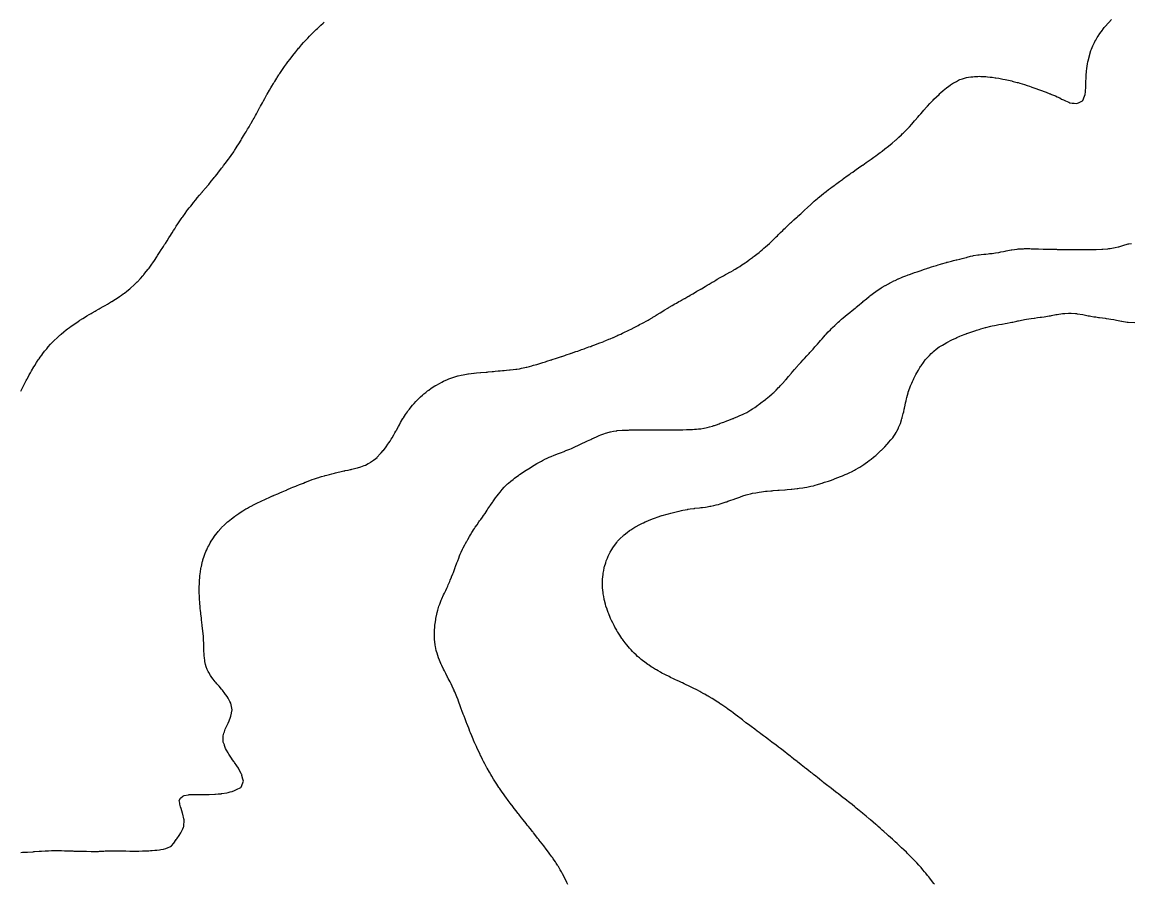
# Model space of a CAD drawing. Extents: x -717077 to -715000, y -984627 to -984000.
# Drawn here: x -715565.3 to -715394.2, y -984288.4 to -984155.4 of the extents above; entities that cross this region are included whole.
import ezdxf

# ---------------------------------------------------------------- set-up
doc = ezdxf.new("R2010")
doc.units = 0
doc.layers.add('buffer_B1_0_1_clip', color=7, linetype='Continuous')

msp = doc.modelspace()

# ---------------------------------------------------------------- linework, layer by layer
at = {"layer": 'buffer_B1_0_1_clip'}
for points in [[(-715565.49, -984212.32), (-715565.22, -984211.78), (-715565.09, -984211.5), (-715564.88, -984211.11), (-715564.66, -984210.66), (-715564.58, -984210.5), (-715564.55, -984210.45), (-715564.49, -984210.35), (-715564.19, -984209.81), (-715564.03, -984209.5), (-715563.83, -984209.17), (-715563.49, -984208.58), (-715563.46, -984208.53), (-715563.45, -984208.5), (-715563.36, -984208.36), (-715563.07, -984207.92), (-715562.8, -984207.5), (-715562.67, -984207.32), (-715562.49, -984207.06), (-715562.26, -984206.74), (-715562.08, -984206.5), (-715561.82, -984206.17), (-715561.49, -984205.76), (-715561.38, -984205.62), (-715561.27, -984205.5), (-715560.9, -984205.09), (-715560.49, -984204.65), (-715560.42, -984204.57), (-715560.35, -984204.5), (-715559.91, -984204.09), (-715559.49, -984203.7), (-715559.39, -984203.61), (-715559.26, -984203.5), (-715558.84, -984203.16), (-715558.49, -984202.87), (-715558.28, -984202.71), (-715557.99, -984202.5), (-715557.71, -984202.29), (-715557.49, -984202.13), (-715557.12, -984201.88), (-715556.56, -984201.5), (-715556.52, -984201.47), (-715556.49, -984201.45), (-715556.37, -984201.38), (-715555.9, -984201.09), (-715555.49, -984200.82), (-715555.29, -984200.71), (-715554.94, -984200.5), (-715554.66, -984200.33), (-715554.49, -984200.23), (-715554.03, -984199.97), (-715553.85, -984199.86), (-715553.49, -984199.64), (-715553.4, -984199.59), (-715553.24, -984199.5), (-715552.76, -984199.23), (-715552.49, -984199.07), (-715552.13, -984198.87), (-715551.52, -984198.5), (-715551.5, -984198.49), (-715551.49, -984198.48), (-715551.45, -984198.46), (-715550.88, -984198.12), (-715550.49, -984197.86), (-715550.27, -984197.72), (-715549.95, -984197.5), (-715549.68, -984197.32), (-715549.49, -984197.17), (-715549.11, -984196.88), (-715548.65, -984196.5), (-715548.57, -984196.43), (-715548.49, -984196.36), (-715548.04, -984195.95), (-715547.57, -984195.5), (-715547.53, -984195.46), (-715547.49, -984195.43), (-715547.04, -984194.95), (-715546.64, -984194.5), (-715546.57, -984194.42), (-715546.49, -984194.33), (-715546.12, -984193.87), (-715545.84, -984193.5), (-715545.69, -984193.31), (-715545.49, -984193.04), (-715545.27, -984192.73), (-715545.12, -984192.5), (-715544.86, -984192.13), (-715544.49, -984191.57), (-715544.47, -984191.53), (-715544.45, -984191.5), (-715544.37, -984191.38), (-715544.07, -984190.92), (-715543.81, -984190.5), (-715543.69, -984190.31), (-715543.49, -984190), (-715543.3, -984189.7), (-715543.17, -984189.5), (-715542.91, -984189.09), (-715542.63, -984188.63), (-715542.54, -984188.5), (-715542.52, -984188.47), (-715542.49, -984188.42), (-715542.13, -984187.86), (-715541.9, -984187.5), (-715541.74, -984187.25), (-715541.49, -984186.86), (-715541.26, -984186.5), (-715540.95, -984186.05), (-715540.73, -984185.74), (-715540.57, -984185.5), (-715540.54, -984185.46), (-715540.49, -984185.39), (-715540.12, -984184.88), (-715539.84, -984184.5), (-715539.69, -984184.3), (-715539.49, -984184.04), (-715539.25, -984183.74), (-715539.06, -984183.5), (-715538.81, -984183.18), (-715538.49, -984182.78), (-715538.36, -984182.63), (-715538.26, -984182.5), (-715537.91, -984182.08), (-715537.49, -984181.58), (-715537.46, -984181.54), (-715537.43, -984181.5), (-715536.99, -984181), (-715536.99, -984180.99), (-715536.57, -984180.5), (-715536.54, -984180.46), (-715536.49, -984180.4), (-715536.09, -984179.91), (-715535.76, -984179.5), (-715535.64, -984179.35), (-715535.49, -984179.16), (-715535.2, -984178.8), (-715534.96, -984178.5), (-715534.76, -984178.24), (-715534.49, -984177.88), (-715534.33, -984177.67), (-715534.2, -984177.5), (-715533.89, -984177.11), (-715533.49, -984176.57), (-715533.46, -984176.53), (-715533.44, -984176.5), (-715533.29, -984176.29), (-715533.04, -984175.96), (-715532.63, -984175.36), (-715532.49, -984175.15), (-715532.23, -984174.76), (-715532.07, -984174.5), (-715531.85, -984174.15), (-715531.49, -984173.56), (-715531.47, -984173.52), (-715531.46, -984173.5), (-715531.4, -984173.41), (-715531.09, -984172.91), (-715530.85, -984172.5), (-715530.71, -984172.28), (-715530.49, -984171.9), (-715530.35, -984171.65), (-715530.26, -984171.5), (-715529.98, -984171.02), (-715529.93, -984170.94), (-715529.68, -984170.5), (-715529.62, -984170.38), (-715529.49, -984170.16), (-715529.26, -984169.74), (-715529.13, -984169.5), (-715528.9, -984169.09), (-715528.68, -984168.69), (-715528.58, -984168.5), (-715528.55, -984168.44), (-715528.49, -984168.34), (-715528.19, -984167.8), (-715528.03, -984167.5), (-715527.84, -984167.16), (-715527.49, -984166.52), (-715527.49, -984166.51), (-715527.49, -984166.5), (-715527.47, -984166.48), (-715527.12, -984165.88), (-715526.9, -984165.5), (-715526.75, -984165.25), (-715526.49, -984164.83), (-715526.37, -984164.63), (-715526.29, -984164.5), (-715525.98, -984164.02), (-715525.91, -984163.92), (-715525.64, -984163.5), (-715525.59, -984163.41), (-715525.49, -984163.27), (-715525.18, -984162.81), (-715524.98, -984162.5), (-715524.78, -984162.22), (-715524.49, -984161.81), (-715524.36, -984161.63), (-715524.26, -984161.5), (-715523.93, -984161.07), (-715523.51, -984160.51), (-715523.5, -984160.5), (-715523.5, -984160.5), (-715523.49, -984160.5), (-715523.05, -984159.94), (-715522.7, -984159.5), (-715522.6, -984159.39), (-715522.49, -984159.26), (-715522.14, -984158.86), (-715521.83, -984158.5), (-715521.67, -984158.33), (-715521.49, -984158.13), (-715521.19, -984157.81), (-715520.9, -984157.5), (-715520.7, -984157.3), (-715520.49, -984157.1), (-715520.19, -984156.8), (-715519.88, -984156.5), (-715519.68, -984156.31), (-715519.49, -984156.13), (-715519.17, -984155.83), (-715518.81, -984155.5), (-715518.64, -984155.35)], [(-715565.48, -984283.51), (-715565.23, -984283.5), (-715564.53, -984283.47), (-715564.49, -984283.47), (-715564.46, -984283.46), (-715563.59, -984283.41), (-715563.49, -984283.4), (-715563.39, -984283.39), (-715562.66, -984283.33), (-715562.49, -984283.32), (-715562.31, -984283.31), (-715561.72, -984283.27), (-715561.49, -984283.26), (-715561.25, -984283.26), (-715560.75, -984283.24), (-715560.49, -984283.24), (-715560.23, -984283.24), (-715559.76, -984283.24), (-715559.49, -984283.24), (-715559.24, -984283.25), (-715558.74, -984283.26), (-715558.49, -984283.27), (-715558.27, -984283.28), (-715557.7, -984283.29), (-715557.49, -984283.3), (-715557.3, -984283.31), (-715556.67, -984283.32), (-715556.49, -984283.33), (-715556.33, -984283.33), (-715555.65, -984283.34), (-715555.34, -984283.35), (-715554.64, -984283.36), (-715554.49, -984283.36), (-715554.36, -984283.37), (-715553.63, -984283.37), (-715553.49, -984283.37), (-715553.35, -984283.35), (-715552.69, -984283.31), (-715552.49, -984283.29), (-715552.28, -984283.28), (-715551.73, -984283.26), (-715551.49, -984283.26), (-715551.25, -984283.26), (-715550.74, -984283.26), (-715550.49, -984283.26), (-715550.26, -984283.27), (-715549.71, -984283.28), (-715549.49, -984283.29), (-715549.29, -984283.29), (-715548.68, -984283.32), (-715548.49, -984283.32), (-715548.31, -984283.32), (-715547.68, -984283.32), (-715547.49, -984283.31), (-715547.3, -984283.31), (-715546.69, -984283.3), (-715546.49, -984283.3), (-715546.27, -984283.28), (-715545.73, -984283.26), (-715545.49, -984283.24), (-715545.22, -984283.22), (-715544.79, -984283.2), (-715544.49, -984283.18), (-715544.11, -984283.12), (-715543.9, -984283.09), (-715543.49, -984283.03), (-715543.09, -984282.9), (-715542.75, -984282.75), (-715542.49, -984282.66), (-715542.39, -984282.61), (-715542.25, -984282.5), (-715541.89, -984282.1), (-715541.49, -984281.55), (-715541.47, -984281.52), (-715541.46, -984281.5), (-715541.4, -984281.4), (-715541.07, -984280.92), (-715540.8, -984280.5), (-715540.69, -984280.3), (-715540.49, -984279.86), (-715540.38, -984279.61), (-715540.34, -984279.5), (-715540.33, -984279.34), (-715540.28, -984278.71), (-715540.28, -984278.5), (-715540.32, -984278.33), (-715540.49, -984277.6), (-715540.51, -984277.52), (-715540.52, -984277.5), (-715540.53, -984277.47), (-715540.75, -984276.76), (-715540.85, -984276.5), (-715540.93, -984276.07), (-715540.94, -984275.94), (-715541.05, -984275.5), (-715540.85, -984275.14), (-715540.49, -984274.84), (-715540.27, -984274.72), (-715539.63, -984274.63), (-715539.49, -984274.59), (-715539.42, -984274.58), (-715538.57, -984274.57), (-715538.49, -984274.56), (-715538.44, -984274.56), (-715537.58, -984274.58), (-715537.49, -984274.58), (-715537.42, -984274.58), (-715536.57, -984274.58), (-715536.49, -984274.58), (-715536.42, -984274.58), (-715535.53, -984274.54), (-715535.49, -984274.54), (-715535.46, -984274.54), (-715535.05, -984274.5), (-715534.54, -984274.46), (-715534.49, -984274.45), (-715534.44, -984274.44), (-715533.67, -984274.32), (-715533.49, -984274.28), (-715533.18, -984274.19), (-715532.89, -984274.11), (-715532.49, -984273.97), (-715532.17, -984273.83), (-715531.52, -984273.5), (-715531.51, -984273.49), (-715531.49, -984273.47), (-715531.22, -984272.78), (-715531.12, -984272.5), (-715531.2, -984272.21), (-715531.35, -984271.64), (-715531.39, -984271.5), (-715531.43, -984271.43), (-715531.49, -984271.32), (-715531.77, -984270.78), (-715531.91, -984270.5), (-715532.15, -984270.15), (-715532.49, -984269.65), (-715532.55, -984269.56), (-715532.59, -984269.5), (-715532.79, -984269.21), (-715532.95, -984268.96), (-715533.28, -984268.5), (-715533.36, -984268.36), (-715533.49, -984268.14), (-715533.72, -984267.73), (-715533.87, -984267.5), (-715534.03, -984267.03), (-715534.07, -984266.92), (-715534.23, -984266.5), (-715534.23, -984266.24), (-715534.24, -984265.75), (-715534.25, -984265.5), (-715534.13, -984265.13), (-715534.06, -984264.93), (-715533.93, -984264.5), (-715533.79, -984264.21), (-715533.49, -984263.57), (-715533.47, -984263.52), (-715533.46, -984263.5), (-715533.44, -984263.45), (-715533.18, -984262.82), (-715533.06, -984262.5), (-715532.97, -984262.02), (-715532.96, -984261.97), (-715532.88, -984261.5), (-715532.98, -984261.02), (-715532.98, -984260.99), (-715533.09, -984260.5), (-715533.22, -984260.22), (-715533.49, -984259.7), (-715533.56, -984259.57), (-715533.6, -984259.5), (-715533.88, -984259.12), (-715533.98, -984258.98), (-715534.34, -984258.5), (-715534.41, -984258.42), (-715534.49, -984258.32), (-715534.87, -984257.88), (-715535.22, -984257.5), (-715535.34, -984257.35), (-715535.49, -984257.17), (-715535.79, -984256.8), (-715536.03, -984256.5), (-715536.21, -984256.21), (-715536.49, -984255.74), (-715536.58, -984255.59), (-715536.63, -984255.5), (-715536.7, -984255.29), (-715536.86, -984254.86), (-715536.98, -984254.5), (-715537.06, -984254.06), (-715537.08, -984253.91), (-715537.15, -984253.5), (-715537.18, -984253.18), (-715537.2, -984252.8), (-715537.22, -984252.5), (-715537.23, -984252.23), (-715537.24, -984251.76), (-715537.25, -984251.5), (-715537.26, -984251.26), (-715537.28, -984250.72), (-715537.29, -984250.5), (-715537.31, -984250.31), (-715537.36, -984249.63), (-715537.37, -984249.5), (-715537.39, -984249.39), (-715537.48, -984248.51), (-715537.48, -984248.5), (-715537.49, -984248.49), (-715537.49, -984248.43), (-715537.6, -984247.6), (-715537.61, -984247.5), (-715537.62, -984247.37), (-715537.7, -984246.71), (-715537.72, -984246.5), (-715537.75, -984246.25), (-715537.8, -984245.8), (-715537.82, -984245.5), (-715537.85, -984245.15), (-715537.87, -984244.88), (-715537.9, -984244.5), (-715537.92, -984244.08), (-715537.93, -984243.93), (-715537.94, -984243.5), (-715537.94, -984243.05), (-715537.94, -984242.95), (-715537.94, -984242.5), (-715537.93, -984242.07), (-715537.92, -984241.93), (-715537.91, -984241.5), (-715537.87, -984241.13), (-715537.84, -984240.85), (-715537.81, -984240.5), (-715537.76, -984240.23), (-715537.68, -984239.69), (-715537.65, -984239.5), (-715537.62, -984239.37), (-715537.49, -984238.82), (-715537.43, -984238.56), (-715537.41, -984238.5), (-715537.38, -984238.38), (-715537.19, -984237.81), (-715537.08, -984237.5), (-715536.91, -984237.09), (-715536.79, -984236.79), (-715536.66, -984236.5), (-715536.61, -984236.39), (-715536.49, -984236.17), (-715536.25, -984235.75), (-715536.11, -984235.5), (-715535.87, -984235.13), (-715535.49, -984234.57), (-715535.46, -984234.53), (-715535.44, -984234.5), (-715535.15, -984234.16), (-715535.01, -984233.99), (-715534.6, -984233.5), (-715534.55, -984233.45), (-715534.49, -984233.39), (-715534.04, -984232.96), (-715533.56, -984232.5), (-715533.53, -984232.47), (-715533.49, -984232.44), (-715533.21, -984232.22), (-715532.97, -984232.03), (-715532.49, -984231.65), (-715532.4, -984231.59), (-715532.28, -984231.5), (-715531.81, -984231.19), (-715531.49, -984230.97), (-715531.2, -984230.79), (-715530.73, -984230.5), (-715530.58, -984230.41), (-715530.49, -984230.36), (-715530.2, -984230.2), (-715529.93, -984230.06), (-715529.49, -984229.83), (-715529.27, -984229.72), (-715528.83, -984229.5), (-715528.6, -984229.39), (-715528.49, -984229.34), (-715528.2, -984229.21), (-715527.91, -984229.08), (-715527.49, -984228.89), (-715527.23, -984228.77), (-715526.64, -984228.5), (-715526.54, -984228.46), (-715526.49, -984228.43), (-715526.38, -984228.39), (-715525.83, -984228.16), (-715525.49, -984228.01), (-715525.13, -984227.86), (-715524.63, -984227.64), (-715524.49, -984227.58), (-715524.44, -984227.56), (-715524.31, -984227.5), (-715523.73, -984227.26), (-715523.49, -984227.16), (-715523.02, -984226.97), (-715522.92, -984226.93), (-715522.49, -984226.75), (-715522.32, -984226.68), (-715521.87, -984226.5), (-715521.6, -984226.39), (-715521.49, -984226.35), (-715521.26, -984226.26), (-715520.87, -984226.12), (-715520.49, -984225.98), (-715520.13, -984225.86), (-715519.7, -984225.7), (-715519.49, -984225.63), (-715519.39, -984225.61), (-715519.05, -984225.5), (-715518.62, -984225.37), (-715518.49, -984225.33), (-715518.26, -984225.27), (-715517.83, -984225.16), (-715517.49, -984225.06), (-715517.04, -984224.96), (-715516.92, -984224.92), (-715516.49, -984224.82), (-715516.23, -984224.77), (-715515.63, -984224.64), (-715515.49, -984224.61), (-715515.4, -984224.59), (-715514.95, -984224.5), (-715514.57, -984224.42), (-715514.49, -984224.4), (-715514.36, -984224.37), (-715513.76, -984224.23), (-715513.49, -984224.16), (-715513, -984224), (-715512.99, -984223.99), (-715512.49, -984223.82), (-715512.28, -984223.72), (-715511.87, -984223.5), (-715511.62, -984223.38), (-715511.49, -984223.3), (-715511.03, -984222.97), (-715510.68, -984222.69), (-715510.49, -984222.54), (-715510.48, -984222.52), (-715510.46, -984222.5), (-715509.99, -984222.01), (-715509.84, -984221.85), (-715509.53, -984221.5), (-715509.51, -984221.48), (-715509.49, -984221.46), (-715509.09, -984220.9), (-715508.81, -984220.5), (-715508.68, -984220.32), (-715508.49, -984220.05), (-715508.29, -984219.71), (-715508.17, -984219.5), (-715507.92, -984219.07), (-715507.74, -984218.74), (-715507.6, -984218.5), (-715507.56, -984218.44), (-715507.49, -984218.33), (-715507.2, -984217.79), (-715507.05, -984217.5), (-715506.85, -984217.15), (-715506.49, -984216.55), (-715506.48, -984216.52), (-715506.47, -984216.5), (-715506.42, -984216.42), (-715506.08, -984215.91), (-715505.81, -984215.5), (-715505.68, -984215.32), (-715505.49, -984215.09), (-715505.24, -984214.75), (-715505.04, -984214.5), (-715504.78, -984214.21), (-715504.49, -984213.9), (-715504.3, -984213.69), (-715504.11, -984213.5), (-715503.79, -984213.2), (-715503.49, -984212.94), (-715503.26, -984212.74), (-715502.97, -984212.5), (-715502.7, -984212.29), (-715502.49, -984212.14), (-715502.12, -984211.88), (-715501.55, -984211.5), (-715501.52, -984211.48), (-715501.49, -984211.47), (-715501.42, -984211.42), (-715500.87, -984211.12), (-715500.49, -984210.91), (-715500.21, -984210.78), (-715499.61, -984210.5), (-715499.53, -984210.47), (-715499.49, -984210.45), (-715499.42, -984210.43), (-715498.79, -984210.21), (-715498.49, -984210.1), (-715498.02, -984209.97), (-715497.95, -984209.96), (-715497.49, -984209.83), (-715497.21, -984209.78), (-715496.68, -984209.68), (-715496.49, -984209.65), (-715496.36, -984209.63), (-715495.53, -984209.54), (-715495.49, -984209.53), (-715495.47, -984209.53), (-715495.11, -984209.5), (-715494.54, -984209.45), (-715494.49, -984209.45), (-715494.44, -984209.45), (-715493.62, -984209.38), (-715493.49, -984209.37), (-715493.35, -984209.36), (-715492.7, -984209.29), (-715492.49, -984209.27), (-715492.25, -984209.25), (-715491.79, -984209.2), (-715491.49, -984209.17), (-715491.14, -984209.14), (-715490.88, -984209.12), (-715490.49, -984209.09), (-715490.04, -984209.04), (-715489.96, -984209.04), (-715489.49, -984208.99), (-715489.06, -984208.93), (-715488.9, -984208.91), (-715488.49, -984208.85), (-715488.21, -984208.79), (-715487.67, -984208.68), (-715487.49, -984208.64), (-715487.38, -984208.61), (-715486.95, -984208.5), (-715486.59, -984208.4), (-715486.49, -984208.38), (-715486.33, -984208.33), (-715485.81, -984208.18), (-715485.49, -984208.09), (-715485.04, -984207.95), (-715484.9, -984207.91), (-715484.49, -984207.78), (-715484.28, -984207.71), (-715483.62, -984207.5), (-715483.52, -984207.47), (-715483.49, -984207.46), (-715483.44, -984207.44), (-715482.77, -984207.23), (-715482.49, -984207.14), (-715482.02, -984206.98), (-715481.95, -984206.96), (-715481.49, -984206.81), (-715481.27, -984206.73), (-715480.6, -984206.5), (-715480.52, -984206.47), (-715480.49, -984206.46), (-715480.44, -984206.44), (-715479.78, -984206.21), (-715479.49, -984206.12), (-715479.04, -984205.96), (-715478.9, -984205.91), (-715478.49, -984205.76), (-715478.3, -984205.69), (-715477.77, -984205.5), (-715477.57, -984205.43), (-715477.49, -984205.4), (-715477.33, -984205.34), (-715476.84, -984205.16), (-715476.49, -984205.03), (-715476.11, -984204.88), (-715475.72, -984204.73), (-715475.49, -984204.64), (-715475.4, -984204.6), (-715475.15, -984204.5), (-715474.69, -984204.31), (-715474.49, -984204.22), (-715474.01, -984204.02), (-715473.99, -984204.01), (-715473.49, -984203.79), (-715473.29, -984203.7), (-715472.85, -984203.5), (-715472.61, -984203.39), (-715472.49, -984203.33), (-715472.16, -984203.17), (-715471.94, -984203.06), (-715471.49, -984202.84), (-715471.27, -984202.73), (-715470.81, -984202.5), (-715470.6, -984202.39), (-715470.49, -984202.34), (-715470.15, -984202.16), (-715469.94, -984202.05), (-715469.49, -984201.81), (-715469.29, -984201.71), (-715468.92, -984201.5), (-715468.65, -984201.35), (-715468.49, -984201.26), (-715468.01, -984200.98), (-715467.91, -984200.92), (-715467.49, -984200.67), (-715467.39, -984200.6), (-715467.22, -984200.5), (-715466.77, -984200.22), (-715466.49, -984200.05), (-715466.15, -984199.84), (-715465.58, -984199.5), (-715465.53, -984199.47), (-715465.49, -984199.45), (-715465.36, -984199.37), (-715464.9, -984199.1), (-715464.49, -984198.86), (-715464.27, -984198.73), (-715463.87, -984198.5), (-715463.63, -984198.36), (-715463.49, -984198.28), (-715463, -984198), (-715462.98, -984197.99), (-715462.49, -984197.71), (-715462.36, -984197.63), (-715462.13, -984197.5), (-715461.73, -984197.27), (-715461.49, -984197.13), (-715461.09, -984196.9), (-715460.61, -984196.62), (-715460.49, -984196.55), (-715460.46, -984196.53), (-715460.41, -984196.5), (-715459.84, -984196.16), (-715459.49, -984195.96), (-715459.21, -984195.79), (-715458.72, -984195.5), (-715458.58, -984195.42), (-715458.49, -984195.37), (-715458.18, -984195.18), (-715457.95, -984195.05), (-715457.49, -984194.79), (-715457.31, -984194.69), (-715456.97, -984194.5), (-715456.67, -984194.33), (-715456.49, -984194.23), (-715456.03, -984193.97), (-715455.88, -984193.89), (-715455.49, -984193.67), (-715455.39, -984193.61), (-715455.21, -984193.5), (-715454.76, -984193.23), (-715454.49, -984193.06), (-715454.16, -984192.84), (-715453.65, -984192.5), (-715453.56, -984192.44), (-715453.49, -984192.39), (-715453.09, -984192.1), (-715452.98, -984192.01), (-715452.49, -984191.66), (-715452.4, -984191.59), (-715452.28, -984191.5), (-715451.84, -984191.15), (-715451.49, -984190.89), (-715451.28, -984190.71), (-715451.02, -984190.5), (-715450.74, -984190.26), (-715450.49, -984190.05), (-715450.21, -984189.79), (-715449.88, -984189.5), (-715449.68, -984189.31), (-715449.49, -984189.13), (-715449.18, -984188.82), (-715448.85, -984188.5), (-715448.67, -984188.32), (-715448.49, -984188.14), (-715448.17, -984187.82), (-715447.84, -984187.5), (-715447.67, -984187.33), (-715447.49, -984187.15), (-715447.16, -984186.83), (-715446.8, -984186.5), (-715446.64, -984186.35), (-715446.49, -984186.21), (-715446.12, -984185.87), (-715445.7, -984185.5), (-715445.59, -984185.4), (-715445.49, -984185.31), (-715445.07, -984184.92), (-715444.6, -984184.5), (-715444.55, -984184.45), (-715444.49, -984184.4), (-715444.03, -984183.97), (-715443.52, -984183.5), (-715443.51, -984183.49), (-715443.49, -984183.48), (-715443.23, -984183.24), (-715442.98, -984183.01), (-715442.49, -984182.58), (-715442.45, -984182.54), (-715442.4, -984182.5), (-715441.91, -984182.09), (-715441.49, -984181.75), (-715441.35, -984181.64), (-715441.16, -984181.5), (-715440.79, -984181.21), (-715440.49, -984180.98), (-715440.22, -984180.78), (-715439.82, -984180.5), (-715439.63, -984180.36), (-715439.49, -984180.26), (-715439.06, -984179.94), (-715438.63, -984179.64), (-715438.49, -984179.54), (-715438.47, -984179.52), (-715438.44, -984179.5), (-715437.89, -984179.1), (-715437.49, -984178.82), (-715437.31, -984178.69), (-715437.04, -984178.5), (-715436.72, -984178.27), (-715436.49, -984178.11), (-715436.14, -984177.86), (-715435.61, -984177.5), (-715435.54, -984177.45), (-715435.49, -984177.42), (-715435.21, -984177.22), (-715434.96, -984177.04), (-715434.49, -984176.72), (-715434.36, -984176.63), (-715434.17, -984176.5), (-715433.78, -984176.22), (-715433.49, -984176.01), (-715433.2, -984175.8), (-715432.79, -984175.5), (-715432.62, -984175.37), (-715432.49, -984175.27), (-715432.06, -984174.93), (-715431.51, -984174.51), (-715431.49, -984174.5), (-715431.49, -984174.5), (-715431.49, -984174.5), (-715430.96, -984174.04), (-715430.49, -984173.65), (-715430.41, -984173.58), (-715430.32, -984173.5), (-715429.9, -984173.1), (-715429.49, -984172.73), (-715429.38, -984172.62), (-715429.25, -984172.5), (-715428.88, -984172.11), (-715428.49, -984171.72), (-715428.39, -984171.61), (-715428.28, -984171.5), (-715427.91, -984171.08), (-715427.49, -984170.61), (-715427.44, -984170.55), (-715427.39, -984170.5), (-715426.98, -984170.01), (-715426.76, -984169.77), (-715426.52, -984169.5), (-715426.51, -984169.48), (-715426.49, -984169.46), (-715426.05, -984168.95), (-715425.63, -984168.5), (-715425.57, -984168.42), (-715425.49, -984168.32), (-715425.11, -984167.89), (-715424.72, -984167.5), (-715424.62, -984167.38), (-715424.49, -984167.24), (-715424.12, -984166.87), (-715423.71, -984166.5), (-715423.61, -984166.39), (-715423.49, -984166.27), (-715423.08, -984165.91), (-715422.57, -984165.5), (-715422.53, -984165.46), (-715422.49, -984165.43), (-715422.26, -984165.27), (-715421.95, -984165.05), (-715421.49, -984164.74), (-715421.33, -984164.66), (-715420.99, -984164.5), (-715420.68, -984164.32), (-715420.49, -984164.22), (-715420.09, -984164.09), (-715419.95, -984164.05), (-715419.49, -984163.91), (-715419.14, -984163.86), (-715418.82, -984163.82), (-715418.49, -984163.78), (-715418.23, -984163.76), (-715417.72, -984163.73), (-715417.49, -984163.71), (-715417.28, -984163.72), (-715416.74, -984163.74), (-715416.49, -984163.75), (-715416.21, -984163.78), (-715415.82, -984163.83), (-715415.49, -984163.86), (-715415.06, -984163.93), (-715414.94, -984163.95), (-715414.49, -984164.02), (-715414.09, -984164.1), (-715413.85, -984164.14), (-715413.49, -984164.21), (-715412.49, -984164.43), (-715412.44, -984164.45), (-715412.26, -984164.5), (-715411.65, -984164.65), (-715411.49, -984164.69), (-715411.22, -984164.78), (-715410.88, -984164.88), (-715410.49, -984165), (-715410.12, -984165.12), (-715409.74, -984165.25), (-715409.49, -984165.34), (-715409.37, -984165.38), (-715409.05, -984165.5), (-715408.63, -984165.64), (-715408.49, -984165.69), (-715408.2, -984165.79), (-715407.89, -984165.89), (-715407.49, -984166.04), (-715407.15, -984166.16), (-715406.59, -984166.4), (-715406.49, -984166.44), (-715406.45, -984166.46), (-715406.35, -984166.5), (-715405.73, -984166.74), (-715405.49, -984166.88), (-715405.05, -984167.06), (-715404.78, -984167.22), (-715404.49, -984167.37), (-715404.39, -984167.4), (-715404.19, -984167.5), (-715403.69, -984167.7), (-715403.49, -984167.8), (-715403.14, -984167.85), (-715402.86, -984167.87), (-715402.49, -984167.93), (-715402.18, -984167.82), (-715401.56, -984167.5), (-715401.52, -984167.47), (-715401.49, -984167.43), (-715401.23, -984166.76), (-715401.16, -984166.5), (-715401.11, -984166.12), (-715401.08, -984165.92), (-715401.03, -984165.5), (-715401.03, -984165.03), (-715401.02, -984164.97), (-715401.02, -984164.5), (-715401, -984164.01), (-715401, -984163.99), (-715400.98, -984163.5), (-715400.94, -984163.05), (-715400.93, -984162.94), (-715400.89, -984162.5), (-715400.83, -984162.17), (-715400.76, -984161.77), (-715400.71, -984161.5), (-715400.67, -984161.33), (-715400.49, -984160.58), (-715400.48, -984160.51), (-715400.48, -984160.5), (-715400.47, -984160.48), (-715400.25, -984159.74), (-715400.17, -984159.5), (-715399.96, -984159.03), (-715399.91, -984158.92), (-715399.72, -984158.5), (-715399.64, -984158.36), (-715399.49, -984158.14), (-715399.27, -984157.73), (-715399.13, -984157.5), (-715398.88, -984157.12), (-715398.49, -984156.59), (-715398.46, -984156.53), (-715398.44, -984156.5), (-715398.19, -984156.2), (-715398.02, -984155.98), (-715397.6, -984155.5), (-715397.55, -984155.45), (-715397.49, -984155.39), (-715397.06, -984154.93)], [(-715481.04, -984288.5), (-715481.18, -984288.19), (-715481.49, -984287.52), (-715481.5, -984287.51), (-715481.5, -984287.5), (-715481.51, -984287.48), (-715481.84, -984286.85), (-715482.02, -984286.5), (-715482.2, -984286.2), (-715482.49, -984285.7), (-715482.57, -984285.57), (-715482.61, -984285.5), (-715482.84, -984285.16), (-715482.96, -984284.97), (-715483.28, -984284.5), (-715483.37, -984284.38), (-715483.49, -984284.21), (-715483.79, -984283.79), (-715484, -984283.5), (-715484.21, -984283.22), (-715484.49, -984282.86), (-715484.64, -984282.65), (-715484.75, -984282.5), (-715485.49, -984281.56), (-715485.52, -984281.53), (-715485.54, -984281.5), (-715485.7, -984281.3), (-715485.96, -984280.96), (-715486.32, -984280.5), (-715486.4, -984280.41), (-715486.49, -984280.29), (-715486.84, -984279.85), (-715487.12, -984279.5), (-715487.29, -984279.29), (-715487.49, -984279.05), (-715487.91, -984278.5), (-715488.17, -984278.18), (-715488.49, -984277.79), (-715488.62, -984277.62), (-715488.71, -984277.5), (-715489.05, -984277.06), (-715489.47, -984276.53), (-715489.49, -984276.5), (-715489.49, -984276.5), (-715489.49, -984276.49), (-715489.92, -984275.92), (-715490.24, -984275.5), (-715490.35, -984275.36), (-715490.49, -984275.17), (-715490.78, -984274.78), (-715490.97, -984274.5), (-715491.19, -984274.2), (-715491.49, -984273.78), (-715491.6, -984273.61), (-715491.68, -984273.5), (-715492, -984273), (-715492.01, -984272.99), (-715492.32, -984272.5), (-715492.39, -984272.39), (-715492.49, -984272.23), (-715492.77, -984271.77), (-715492.93, -984271.5), (-715493.14, -984271.14), (-715493.49, -984270.53), (-715493.51, -984270.51), (-715493.51, -984270.5), (-715493.53, -984270.47), (-715493.85, -984269.86), (-715494.04, -984269.5), (-715494.19, -984269.2), (-715494.49, -984268.61), (-715494.53, -984268.54), (-715494.55, -984268.5), (-715494.59, -984268.4), (-715494.85, -984267.85), (-715495.01, -984267.5), (-715495.16, -984267.17), (-715495.44, -984266.56), (-715495.46, -984266.5), (-715495.47, -984266.48), (-715495.49, -984266.43), (-715495.77, -984265.77), (-715495.88, -984265.5), (-715496.06, -984265.06), (-715496.14, -984264.86), (-715496.28, -984264.5), (-715496.34, -984264.35), (-715496.49, -984263.98), (-715496.63, -984263.63), (-715496.68, -984263.5), (-715496.79, -984263.2), (-715496.9, -984262.91), (-715497.06, -984262.5), (-715497.18, -984262.18), (-715497.4, -984261.6), (-715497.43, -984261.5), (-715497.45, -984261.46), (-715497.49, -984261.34), (-715497.71, -984260.72), (-715497.79, -984260.5), (-715497.97, -984260.02), (-715497.98, -984259.99), (-715498.17, -984259.5), (-715498.27, -984259.27), (-715498.49, -984258.74), (-715498.56, -984258.57), (-715498.59, -984258.5), (-715498.68, -984258.32), (-715498.87, -984257.88), (-715499.05, -984257.5), (-715499.2, -984257.21), (-715499.49, -984256.65), (-715499.54, -984256.55), (-715499.57, -984256.5), (-715499.64, -984256.35), (-715499.88, -984255.89), (-715500.08, -984255.5), (-715500.22, -984255.23), (-715500.49, -984254.68), (-715500.55, -984254.56), (-715500.57, -984254.5), (-715500.63, -984254.37), (-715500.85, -984253.85), (-715500.98, -984253.5), (-715501.12, -984253.12), (-715501.23, -984252.77), (-715501.32, -984252.5), (-715501.35, -984252.36), (-715501.49, -984251.72), (-715501.53, -984251.54), (-715501.54, -984251.5), (-715501.54, -984251.45), (-715501.62, -984250.63), (-715501.63, -984250.5), (-715501.63, -984250.36), (-715501.64, -984249.64), (-715501.64, -984249.5), (-715501.63, -984249.37), (-715501.57, -984248.58), (-715501.57, -984248.5), (-715501.56, -984248.44), (-715501.49, -984247.95), (-715501.44, -984247.55), (-715501.43, -984247.5), (-715501.42, -984247.43), (-715501.27, -984246.73), (-715501.23, -984246.5), (-715501.12, -984246.12), (-715501.06, -984245.94), (-715500.94, -984245.5), (-715500.81, -984245.18), (-715500.59, -984244.6), (-715500.55, -984244.5), (-715500.53, -984244.46), (-715500.49, -984244.37), (-715500.21, -984243.78), (-715500.09, -984243.5), (-715499.89, -984243.1), (-715499.74, -984242.74), (-715499.63, -984242.5), (-715499.58, -984242.41), (-715499.49, -984242.2), (-715499.27, -984241.72), (-715499.19, -984241.5), (-715498.99, -984241.01), (-715498.98, -984240.98), (-715498.8, -984240.5), (-715498.71, -984240.29), (-715498.49, -984239.7), (-715498.44, -984239.56), (-715498.41, -984239.5), (-715498.37, -984239.37), (-715498.15, -984238.84), (-715498.03, -984238.5), (-715497.88, -984238.12), (-715497.74, -984237.75), (-715497.65, -984237.5), (-715497.6, -984237.39), (-715497.49, -984237.15), (-715497.28, -984236.71), (-715497.18, -984236.5), (-715496.94, -984236.06), (-715496.81, -984235.81), (-715496.64, -984235.5), (-715496.59, -984235.41), (-715496.49, -984235.23), (-715496.22, -984234.78), (-715496.06, -984234.5), (-715495.84, -984234.15), (-715495.49, -984233.58), (-715495.46, -984233.53), (-715495.44, -984233.5), (-715495.33, -984233.33), (-715495.05, -984232.94), (-715494.75, -984232.5), (-715494.65, -984232.35), (-715494.49, -984232.12), (-715494.23, -984231.77), (-715494.04, -984231.5), (-715493.82, -984231.18), (-715493.49, -984230.69), (-715493.42, -984230.58), (-715493.36, -984230.5), (-715493.06, -984230.07), (-715493.01, -984229.99), (-715492.68, -984229.5), (-715492.6, -984229.39), (-715492.49, -984229.24), (-715492.18, -984228.81), (-715491.96, -984228.5), (-715491.75, -984228.24), (-715491.49, -984227.91), (-715491.31, -984227.69), (-715491.16, -984227.5), (-715490.84, -984227.16), (-715490.49, -984226.8), (-715490.34, -984226.65), (-715490.18, -984226.5), (-715489.81, -984226.19), (-715489.49, -984225.93), (-715489.25, -984225.75), (-715488.92, -984225.5), (-715488.67, -984225.32), (-715488.49, -984225.2), (-715488.08, -984224.92), (-715487.55, -984224.56), (-715487.49, -984224.52), (-715487.48, -984224.51), (-715487.47, -984224.5), (-715486.86, -984224.13), (-715486.49, -984223.91), (-715486.24, -984223.76), (-715485.82, -984223.5), (-715485.61, -984223.39), (-715485.49, -984223.32), (-715485.11, -984223.12), (-715484.96, -984223.03), (-715484.49, -984222.79), (-715484.3, -984222.69), (-715483.89, -984222.5), (-715483.61, -984222.38), (-715483.49, -984222.33), (-715483.22, -984222.23), (-715482.89, -984222.11), (-715482.49, -984221.96), (-715482.16, -984221.83), (-715481.61, -984221.61), (-715481.49, -984221.57), (-715481.45, -984221.55), (-715481.34, -984221.5), (-715480.74, -984221.26), (-715480.49, -984221.15), (-715480.04, -984220.95), (-715479.86, -984220.87), (-715479.49, -984220.7), (-715479.09, -984220.5), (-715478.68, -984220.31), (-715478.49, -984220.23), (-715478, -984220), (-715477.98, -984219.99), (-715477.49, -984219.76), (-715477.32, -984219.67), (-715476.96, -984219.5), (-715476.63, -984219.36), (-715476.49, -984219.3), (-715476.17, -984219.17), (-715475.92, -984219.08), (-715475.49, -984218.91), (-715475.19, -984218.81), (-715474.63, -984218.64), (-715474.49, -984218.59), (-715474.42, -984218.58), (-715473.97, -984218.5), (-715473.56, -984218.43), (-715473.49, -984218.42), (-715473.41, -984218.41), (-715472.64, -984218.35), (-715472.49, -984218.34), (-715472.33, -984218.33), (-715471.68, -984218.32), (-715471.49, -984218.31), (-715471.3, -984218.31), (-715470.69, -984218.31), (-715470.49, -984218.3), (-715470.3, -984218.3), (-715469.69, -984218.31), (-715469.49, -984218.31), (-715469.3, -984218.31), (-715468.69, -984218.31), (-715468.49, -984218.31), (-715468.3, -984218.31), (-715467.69, -984218.31), (-715467.49, -984218.31), (-715467.3, -984218.3), (-715466.69, -984218.3), (-715466.49, -984218.3), (-715466.29, -984218.3), (-715465.7, -984218.3), (-715465.49, -984218.3), (-715465.29, -984218.29), (-715464.7, -984218.29), (-715464.49, -984218.29), (-715464.28, -984218.28), (-715463.71, -984218.28), (-715463.49, -984218.28), (-715463.26, -984218.27), (-715462.73, -984218.26), (-715462.49, -984218.25), (-715462.23, -984218.24), (-715461.77, -984218.22), (-715461.49, -984218.21), (-715461.17, -984218.17), (-715460.85, -984218.15), (-715460.49, -984218.11), (-715460.02, -984218.03), (-715459.97, -984218.02), (-715459.49, -984217.93), (-715459.16, -984217.84), (-715458.7, -984217.7), (-715458.49, -984217.64), (-715458.39, -984217.61), (-715458.09, -984217.5), (-715457.65, -984217.34), (-715457.49, -984217.28), (-715457.16, -984217.16), (-715456.92, -984217.08), (-715456.49, -984216.92), (-715456.19, -984216.81), (-715455.55, -984216.56), (-715455.49, -984216.54), (-715455.47, -984216.52), (-715455.41, -984216.5), (-715454.77, -984216.22), (-715454.49, -984216.1), (-715454.08, -984215.91), (-715453.75, -984215.75), (-715453.49, -984215.64), (-715453.41, -984215.59), (-715453.24, -984215.5), (-715452.77, -984215.22), (-715452.49, -984215.05), (-715452.17, -984214.82), (-715451.7, -984214.5), (-715451.58, -984214.41), (-715451.49, -984214.35), (-715451.01, -984213.98), (-715450.87, -984213.88), (-715450.49, -984213.59), (-715450.45, -984213.55), (-715450.38, -984213.5), (-715449.9, -984213.09), (-715449.49, -984212.73), (-715449.37, -984212.62), (-715449.24, -984212.5), (-715448.86, -984212.14), (-715448.49, -984211.76), (-715448.36, -984211.63), (-715448.24, -984211.5), (-715447.87, -984211.12), (-715447.49, -984210.69), (-715447.4, -984210.59), (-715447.33, -984210.5), (-715446.94, -984210.06), (-715446.49, -984209.52), (-715446.49, -984209.51), (-715446.48, -984209.5), (-715446.4, -984209.4), (-715446.02, -984208.97), (-715445.62, -984208.5), (-715445.56, -984208.44), (-715445.49, -984208.37), (-715445.07, -984207.92), (-715444.7, -984207.5), (-715444.6, -984207.4), (-715444.49, -984207.28), (-715444.12, -984206.88), (-715443.79, -984206.5), (-715443.65, -984206.35), (-715443.49, -984206.18), (-715443.17, -984205.82), (-715442.89, -984205.5), (-715442.7, -984205.29), (-715442.49, -984205.06), (-715442.23, -984204.76), (-715442, -984204.5), (-715441.76, -984204.24), (-715441.49, -984203.93), (-715441.29, -984203.7), (-715441.12, -984203.5), (-715440.81, -984203.18), (-715440.49, -984202.84), (-715440.33, -984202.67), (-715440.16, -984202.5), (-715439.82, -984202.18), (-715439.49, -984201.87), (-715439.3, -984201.69), (-715439.1, -984201.5), (-715438.77, -984201.22), (-715438.49, -984200.98), (-715438.23, -984200.76), (-715437.92, -984200.5), (-715437.68, -984200.31), (-715437.49, -984200.16), (-715437.12, -984199.87), (-715436.66, -984199.5), (-715436.57, -984199.43), (-715436.49, -984199.37), (-715436.02, -984198.98), (-715435.69, -984198.7), (-715435.49, -984198.53), (-715435.48, -984198.52), (-715435.46, -984198.5), (-715434.93, -984198.06), (-715434.49, -984197.7), (-715434.39, -984197.61), (-715434.26, -984197.5), (-715433.82, -984197.17), (-715433.49, -984196.93), (-715433.24, -984196.76), (-715432.84, -984196.5), (-715432.63, -984196.37), (-715432.49, -984196.28), (-715432.02, -984196.02), (-715431.99, -984196.01), (-715431.49, -984195.73), (-715431.34, -984195.65), (-715431.05, -984195.5), (-715430.68, -984195.31), (-715430.49, -984195.22), (-715430, -984195), (-715429.99, -984194.99), (-715429.49, -984194.77), (-715429.3, -984194.69), (-715428.84, -984194.5), (-715428.59, -984194.4), (-715428.49, -984194.36), (-715428.29, -984194.29), (-715427.85, -984194.15), (-715427.49, -984194.02), (-715427.1, -984193.89), (-715426.78, -984193.78), (-715426.49, -984193.69), (-715426.36, -984193.64), (-715425.96, -984193.5), (-715425.61, -984193.38), (-715425.49, -984193.34), (-715425.27, -984193.27), (-715424.85, -984193.15), (-715424.49, -984193.04), (-715424.09, -984192.91), (-715423.82, -984192.82), (-715423.49, -984192.72), (-715423.33, -984192.67), (-715422.56, -984192.44), (-715422.49, -984192.42), (-715422.38, -984192.39), (-715421.76, -984192.24), (-715421.49, -984192.17), (-715421.06, -984192.07), (-715420.95, -984192.04), (-715420.49, -984191.93), (-715420.15, -984191.84), (-715419.72, -984191.73), (-715419.49, -984191.67), (-715419.37, -984191.63), (-715418.85, -984191.5), (-715418.56, -984191.43), (-715418.49, -984191.41), (-715418.39, -984191.4), (-715417.71, -984191.29), (-715417.49, -984191.25), (-715417.22, -984191.22), (-715416.81, -984191.18), (-715416.49, -984191.15), (-715416.1, -984191.11), (-715415.9, -984191.09), (-715415.49, -984191.05), (-715415.01, -984190.98), (-715414.97, -984190.97), (-715414.49, -984190.91), (-715414.16, -984190.83), (-715413.75, -984190.75), (-715413.49, -984190.7), (-715413.34, -984190.66), (-715412.57, -984190.5), (-715412.51, -984190.49), (-715412.49, -984190.49), (-715412.48, -984190.48), (-715411.62, -984190.38), (-715411.49, -984190.37), (-715411.35, -984190.36), (-715410.67, -984190.33), (-715410.49, -984190.32), (-715410.32, -984190.32), (-715409.67, -984190.32), (-715409.49, -984190.33), (-715409.33, -984190.33), (-715408.65, -984190.35), (-715408.49, -984190.35), (-715408.35, -984190.36), (-715407.62, -984190.38), (-715407.49, -984190.38), (-715407.38, -984190.38), (-715406.59, -984190.4), (-715406.49, -984190.41), (-715406.4, -984190.41), (-715405.57, -984190.42), (-715405.49, -984190.43), (-715405.42, -984190.43), (-715404.55, -984190.44), (-715404.49, -984190.44), (-715404.44, -984190.44), (-715403.54, -984190.45), (-715403.49, -984190.45), (-715403.45, -984190.45), (-715402.53, -984190.46), (-715402.49, -984190.46), (-715402.46, -984190.46), (-715401.53, -984190.47), (-715401.49, -984190.47), (-715401.46, -984190.47), (-715400.53, -984190.47), (-715400.49, -984190.47), (-715400.46, -984190.47), (-715399.54, -984190.45), (-715399.49, -984190.45), (-715399.44, -984190.45), (-715398.58, -984190.42), (-715398.49, -984190.41), (-715398.4, -984190.4), (-715397.66, -984190.34), (-715397.49, -984190.32), (-715397.28, -984190.28), (-715396.79, -984190.21), (-715396.49, -984190.15), (-715396.03, -984190.03), (-715395.97, -984190.02), (-715395.49, -984189.9), (-715395.19, -984189.8), (-715394.64, -984189.64), (-715394.49, -984189.6), (-715394.41, -984189.58), (-715394.01, -984189.5)], [(-715424.42, -984288.43), (-715424.49, -984288.34), (-715424.85, -984287.86), (-715425.14, -984287.5), (-715425.3, -984287.3), (-715425.49, -984287.06), (-715425.74, -984286.75), (-715425.94, -984286.5), (-715426.2, -984286.2), (-715426.49, -984285.87), (-715426.66, -984285.67), (-715426.82, -984285.5), (-715427.14, -984285.15), (-715427.49, -984284.78), (-715427.63, -984284.63), (-715427.76, -984284.5), (-715428.12, -984284.13), (-715428.49, -984283.77), (-715428.63, -984283.63), (-715428.76, -984283.5), (-715429.13, -984283.14), (-715429.49, -984282.8), (-715429.64, -984282.65), (-715429.8, -984282.5), (-715430.16, -984282.17), (-715430.49, -984281.87), (-715430.69, -984281.69), (-715430.89, -984281.5), (-715431.21, -984281.22), (-715431.49, -984280.97), (-715431.74, -984280.74), (-715432.26, -984280.27), (-715432.49, -984280.08), (-715432.79, -984279.8), (-715433.13, -984279.5), (-715433.33, -984279.33), (-715433.49, -984279.19), (-715433.86, -984278.87), (-715434.29, -984278.5), (-715434.4, -984278.41), (-715434.49, -984278.33), (-715434.94, -984277.95), (-715435.49, -984277.5), (-715435.49, -984277.5), (-715435.49, -984277.49), (-715435.53, -984277.47), (-715436.04, -984277.04), (-715436.49, -984276.68), (-715436.59, -984276.6), (-715436.71, -984276.5), (-715437.14, -984276.15), (-715437.49, -984275.88), (-715437.7, -984275.71), (-715437.96, -984275.5), (-715438.26, -984275.26), (-715438.49, -984275.08), (-715438.81, -984274.82), (-715439.23, -984274.5), (-715439.38, -984274.38), (-715439.49, -984274.3), (-715439.94, -984273.95), (-715440.38, -984273.62), (-715440.49, -984273.53), (-715440.51, -984273.52), (-715440.53, -984273.5), (-715441.07, -984273.08), (-715441.49, -984272.76), (-715441.63, -984272.64), (-715441.81, -984272.5), (-715442.19, -984272.2), (-715442.49, -984271.96), (-715442.75, -984271.75), (-715443.07, -984271.5), (-715443.31, -984271.31), (-715443.49, -984271.17), (-715443.87, -984270.87), (-715444.35, -984270.5), (-715444.43, -984270.44), (-715444.49, -984270.39), (-715444.99, -984270), (-715445.03, -984269.97), (-715445.49, -984269.61), (-715445.56, -984269.56), (-715445.64, -984269.5), (-715446.11, -984269.12), (-715446.49, -984268.83), (-715446.67, -984268.68), (-715446.91, -984268.5), (-715447.23, -984268.24), (-715447.49, -984268.04), (-715447.79, -984267.8), (-715448.19, -984267.5), (-715448.36, -984267.36), (-715448.49, -984267.26), (-715448.92, -984266.93), (-715449.46, -984266.54), (-715449.49, -984266.51), (-715449.5, -984266.51), (-715449.51, -984266.5), (-715450.06, -984266.07), (-715450.49, -984265.75), (-715450.64, -984265.64), (-715450.84, -984265.5), (-715451.21, -984265.21), (-715451.49, -984265), (-715451.78, -984264.78), (-715452.17, -984264.5), (-715452.36, -984264.36), (-715452.49, -984264.26), (-715452.93, -984263.93), (-715453.42, -984263.57), (-715453.49, -984263.52), (-715453.51, -984263.51), (-715453.52, -984263.5), (-715454.06, -984263.07), (-715454.49, -984262.75), (-715454.64, -984262.64), (-715454.83, -984262.5), (-715455.2, -984262.21), (-715455.49, -984262), (-715455.78, -984261.78), (-715456.18, -984261.5), (-715456.36, -984261.37), (-715456.49, -984261.27), (-715456.94, -984260.95), (-715457.25, -984260.75), (-715457.49, -984260.58), (-715457.54, -984260.55), (-715457.62, -984260.5), (-715458.14, -984260.15), (-715458.49, -984259.93), (-715458.76, -984259.76), (-715459.2, -984259.5), (-715459.38, -984259.39), (-715459.49, -984259.33), (-715459.9, -984259.1), (-715460.02, -984259.03), (-715460.49, -984258.77), (-715460.67, -984258.68), (-715461.02, -984258.5), (-715461.33, -984258.34), (-715461.49, -984258.26), (-715461.98, -984258.01), (-715462, -984258), (-715462.49, -984257.77), (-715462.67, -984257.68), (-715463.06, -984257.5), (-715463.35, -984257.36), (-715463.49, -984257.3), (-715463.89, -984257.11), (-715464.03, -984257.04), (-715464.49, -984256.82), (-715464.71, -984256.71), (-715465.17, -984256.5), (-715465.39, -984256.39), (-715465.49, -984256.34), (-715465.83, -984256.17), (-715466.04, -984256.05), (-715466.49, -984255.83), (-715466.7, -984255.71), (-715467.08, -984255.5), (-715467.34, -984255.35), (-715467.49, -984255.26), (-715467.96, -984254.96), (-715468.14, -984254.85), (-715468.49, -984254.63), (-715468.57, -984254.58), (-715468.69, -984254.5), (-715469.15, -984254.15), (-715469.49, -984253.9), (-715469.71, -984253.72), (-715469.99, -984253.5), (-715470.25, -984253.26), (-715470.49, -984253.04), (-715470.77, -984252.77), (-715471.04, -984252.5), (-715471.26, -984252.26), (-715471.49, -984252.01), (-715471.73, -984251.73), (-715471.93, -984251.5), (-715472.17, -984251.17), (-715472.49, -984250.75), (-715472.6, -984250.6), (-715472.68, -984250.5), (-715473, -984250), (-715473, -984249.99), (-715473.33, -984249.5), (-715473.39, -984249.4), (-715473.49, -984249.22), (-715473.75, -984248.75), (-715473.89, -984248.5), (-715474.09, -984248.09), (-715474.28, -984247.71), (-715474.39, -984247.5), (-715474.42, -984247.42), (-715474.49, -984247.25), (-715474.71, -984246.71), (-715474.8, -984246.5), (-715474.95, -984246.04), (-715474.97, -984245.98), (-715475.14, -984245.5), (-715475.21, -984245.22), (-715475.38, -984244.62), (-715475.41, -984244.5), (-715475.42, -984244.43), (-715475.49, -984244.04), (-715475.57, -984243.58), (-715475.59, -984243.5), (-715475.59, -984243.4), (-715475.66, -984242.67), (-715475.68, -984242.5), (-715475.67, -984242.32), (-715475.68, -984241.69), (-715475.68, -984241.5), (-715475.66, -984241.33), (-715475.6, -984240.61), (-715475.59, -984240.5), (-715475.57, -984240.42), (-715475.49, -984240), (-715475.41, -984239.58), (-715475.4, -984239.5), (-715475.35, -984239.36), (-715475.18, -984238.81), (-715475.09, -984238.5), (-715474.91, -984238.08), (-715474.8, -984237.8), (-715474.67, -984237.5), (-715474.61, -984237.39), (-715474.49, -984237.17), (-715474.24, -984236.75), (-715474.1, -984236.5), (-715473.84, -984236.15), (-715473.49, -984235.67), (-715473.42, -984235.58), (-715473.36, -984235.5), (-715472.93, -984235.07), (-715472.49, -984234.63), (-715472.43, -984234.57), (-715472.35, -984234.5), (-715471.86, -984234.13), (-715471.49, -984233.85), (-715471.29, -984233.71), (-715470.98, -984233.5), (-715470.67, -984233.32), (-715470.49, -984233.21), (-715470.03, -984232.97), (-715469.89, -984232.9), (-715469.49, -984232.69), (-715469.37, -984232.63), (-715469.11, -984232.5), (-715468.67, -984232.32), (-715468.49, -984232.25), (-715468.08, -984232.09), (-715467.95, -984232.04), (-715467.49, -984231.87), (-715467.22, -984231.77), (-715466.52, -984231.53), (-715466.49, -984231.52), (-715466.48, -984231.51), (-715466.44, -984231.5), (-715465.7, -984231.29), (-715465.49, -984231.24), (-715465.14, -984231.15), (-715464.9, -984231.09), (-715464.49, -984230.99), (-715464.1, -984230.9), (-715463.83, -984230.83), (-715463.49, -984230.76), (-715463.28, -984230.71), (-715462.56, -984230.57), (-715462.49, -984230.56), (-715462.45, -984230.55), (-715462.14, -984230.5), (-715461.57, -984230.42), (-715461.49, -984230.41), (-715461.4, -984230.4), (-715460.68, -984230.32), (-715460.49, -984230.3), (-715460.26, -984230.26), (-715459.79, -984230.21), (-715459.49, -984230.16), (-715459.08, -984230.09), (-715458.93, -984230.06), (-715458.49, -984229.98), (-715458.11, -984229.88), (-715457.78, -984229.79), (-715457.49, -984229.71), (-715457.34, -984229.66), (-715456.89, -984229.5), (-715456.58, -984229.41), (-715456.49, -984229.38), (-715456.32, -984229.32), (-715455.84, -984229.16), (-715455.49, -984229.04), (-715455.1, -984228.89), (-715454.76, -984228.77), (-715454.49, -984228.67), (-715454.37, -984228.62), (-715454.02, -984228.5), (-715453.49, -984228.34), (-715453.28, -984228.28), (-715452.83, -984228.17), (-715452.49, -984228.08), (-715452, -984227.99), (-715451.98, -984227.99), (-715451.49, -984227.9), (-715451.14, -984227.85), (-715450.8, -984227.81), (-715450.49, -984227.77), (-715450.24, -984227.75), (-715449.69, -984227.69), (-715449.49, -984227.68), (-715449.33, -984227.67), (-715448.6, -984227.61), (-715448.49, -984227.6), (-715448.4, -984227.6), (-715447.52, -984227.53), (-715447.49, -984227.53), (-715447.47, -984227.53), (-715447.18, -984227.5), (-715446.55, -984227.45), (-715446.49, -984227.44), (-715446.43, -984227.44), (-715445.64, -984227.36), (-715445.49, -984227.34), (-715445.31, -984227.31), (-715444.75, -984227.24), (-715444.49, -984227.2), (-715444.12, -984227.13), (-715443.9, -984227.09), (-715443.49, -984227.01), (-715443.09, -984226.91), (-715442.83, -984226.83), (-715442.49, -984226.74), (-715442.31, -984226.69), (-715441.74, -984226.5), (-715441.55, -984226.44), (-715441.49, -984226.43), (-715441.38, -984226.39), (-715440.8, -984226.2), (-715440.49, -984226.09), (-715440.06, -984225.94), (-715439.85, -984225.85), (-715439.49, -984225.72), (-715439.33, -984225.66), (-715438.94, -984225.5), (-715438.62, -984225.38), (-715438.49, -984225.32), (-715438.18, -984225.18), (-715437.92, -984225.08), (-715437.49, -984224.87), (-715437.24, -984224.75), (-715436.77, -984224.5), (-715436.59, -984224.41), (-715436.49, -984224.35), (-715436.14, -984224.14), (-715435.95, -984224.04), (-715435.49, -984223.75), (-715435.34, -984223.65), (-715435.13, -984223.5), (-715434.75, -984223.24), (-715434.49, -984223.04), (-715434.18, -984222.81), (-715433.81, -984222.5), (-715433.63, -984222.36), (-715433.49, -984222.23), (-715433.1, -984221.9), (-715432.68, -984221.5), (-715432.58, -984221.41), (-715432.49, -984221.32), (-715432.08, -984220.91), (-715431.7, -984220.5), (-715431.6, -984220.39), (-715431.49, -984220.26), (-715431.14, -984219.85), (-715430.87, -984219.5), (-715430.71, -984219.29), (-715430.49, -984218.95), (-715430.32, -984218.68), (-715430.22, -984218.5), (-715429.97, -984218.02), (-715429.95, -984217.95), (-715429.75, -984217.5), (-715429.68, -984217.32), (-715429.49, -984216.74), (-715429.44, -984216.56), (-715429.42, -984216.5), (-715429.4, -984216.41), (-715429.23, -984215.77), (-715429.17, -984215.5), (-715429.09, -984215.09), (-715429.05, -984214.94), (-715428.96, -984214.5), (-715428.87, -984214.12), (-715428.81, -984213.82), (-715428.74, -984213.5), (-715428.68, -984213.31), (-715428.49, -984212.58), (-715428.48, -984212.52), (-715428.47, -984212.5), (-715428.46, -984212.47), (-715428.21, -984211.79), (-715428.11, -984211.5), (-715427.92, -984211.08), (-715427.81, -984210.82), (-715427.67, -984210.5), (-715427.61, -984210.38), (-715427.49, -984210.14), (-715427.27, -984209.73), (-715427.15, -984209.5), (-715426.9, -984209.09), (-715426.66, -984208.67), (-715426.56, -984208.5), (-715426.53, -984208.46), (-715426.49, -984208.4), (-715426.11, -984207.89), (-715425.84, -984207.5), (-715425.68, -984207.32), (-715425.49, -984207.11), (-715425.19, -984206.8), (-715424.91, -984206.5), (-715424.69, -984206.3), (-715424.49, -984206.13), (-715424.14, -984205.86), (-715423.68, -984205.5), (-715423.57, -984205.43), (-715423.49, -984205.38), (-715423.2, -984205.2), (-715422.94, -984205.06), (-715422.49, -984204.79), (-715422.3, -984204.69), (-715421.94, -984204.5), (-715421.64, -984204.36), (-715421.49, -984204.29), (-715421.12, -984204.13), (-715420.94, -984204.05), (-715420.49, -984203.85), (-715420.24, -984203.75), (-715419.65, -984203.5), (-715419.54, -984203.46), (-715419.49, -984203.44), (-715419.41, -984203.41), (-715418.79, -984203.2), (-715418.49, -984203.1), (-715418.04, -984202.96), (-715417.91, -984202.92), (-715417.49, -984202.79), (-715417.27, -984202.72), (-715416.55, -984202.5), (-715416.51, -984202.49), (-715416.49, -984202.49), (-715416.48, -984202.48), (-715415.7, -984202.29), (-715415.49, -984202.24), (-715415.17, -984202.18), (-715414.87, -984202.13), (-715414.49, -984202.05), (-715414.02, -984201.97), (-715413.95, -984201.96), (-715413.49, -984201.88), (-715413.17, -984201.82), (-715412.72, -984201.73), (-715412.49, -984201.69), (-715412.34, -984201.65), (-715411.69, -984201.5), (-715411.53, -984201.47), (-715411.49, -984201.46), (-715411.44, -984201.45), (-715410.7, -984201.29), (-715410.49, -984201.25), (-715410.2, -984201.2), (-715409.84, -984201.15), (-715409.49, -984201.09), (-715409.03, -984201.03), (-715408.97, -984201.03), (-715408.49, -984200.96), (-715408.08, -984200.91), (-715407.88, -984200.88), (-715407.49, -984200.83), (-715407.21, -984200.79), (-715406.69, -984200.7), (-715406.49, -984200.67), (-715406.36, -984200.64), (-715405.66, -984200.5), (-715405.52, -984200.48), (-715405.49, -984200.47), (-715405.46, -984200.47), (-715404.65, -984200.35), (-715404.49, -984200.33), (-715404.31, -984200.32), (-715403.7, -984200.29), (-715403.49, -984200.28), (-715403.29, -984200.29), (-715402.66, -984200.34), (-715402.49, -984200.35), (-715402.36, -984200.37), (-715401.52, -984200.5), (-715401.5, -984200.5), (-715401.49, -984200.51), (-715401.49, -984200.51), (-715400.67, -984200.67), (-715400.49, -984200.7), (-715400.25, -984200.74), (-715399.81, -984200.82), (-715399.49, -984200.87), (-715399.07, -984200.93), (-715398.94, -984200.95), (-715398.49, -984201), (-715398.06, -984201.07), (-715397.91, -984201.09), (-715397.49, -984201.14), (-715397.19, -984201.19), (-715396.73, -984201.27), (-715396.49, -984201.31), (-715396.33, -984201.34), (-715395.53, -984201.5), (-715395.5, -984201.51), (-715395.49, -984201.51), (-715395.49, -984201.51), (-715394.64, -984201.65), (-715394.49, -984201.68), (-715393.49, -984201.73)]]:
    msp.add_lwpolyline(points, dxfattribs=at)

doc.saveas('drawing.dxf')
